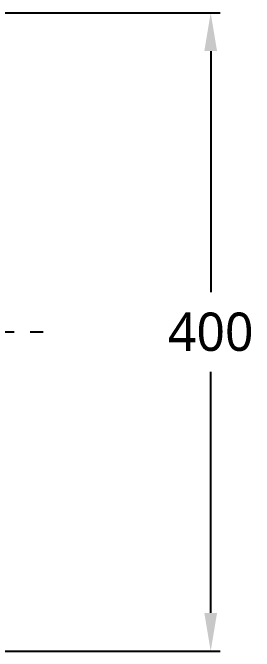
# Model space of a CAD drawing. Extents: x 2759 to 9191, y -64 to 2464.
# Drawn here: x 3604.9 to 3756.1, y 1483.9 to 1883.5 of the extents above; entities that cross this region are included whole.
import ezdxf

# ---------------------------------------------------------------- set-up
doc = ezdxf.new("R2010")
doc.units = 0
doc.header["$LTSCALE"] = 20
doc.header["$MEASUREMENT"] = 0
doc.linetypes.add('CENTER', pattern=[2, 1.25, -0.25, 0.25, -0.25])
doc.layers.get('0').update_dxf_attribs({"linetype": 'CONTINUOUS'})
doc.layers.get('DEFPOINTS').update_dxf_attribs({"linetype": 'CONTINUOUS'})
doc.layers.add('CENTER', color=2, linetype='CENTER')
doc.styles.get("Standard").update_dxf_attribs({"font": 'NanumGothic.ttf'})
doc.dimstyles.get("Standard").update_dxf_attribs({"dimtxt": 2.7, "dimasz": 2.5, "dimexe": 1.5, "dimexo": 1.5, "dimgap": 1.5, "dimtad": 1, "dimdec": 0, "dimlfac": 10, "dimzin": 0, "dimdsep": 46, "dimtxsty": 'Standard', "dimcen": 0, "dimclrt": 2, "dimadec": 0, "dimazin": 0, "dimtfac": 1, "dimtdec": 0, "dimtmove": 0, "dimatfit": 3, "dimfxl": 0, "dimtolj": 1, "dimtzin": 0, "dimarcsym": 0})

# ---------------------------------------------------------------- blocks, each defined once
blk = doc.blocks.new('*D42')
at = {"color": 3, "lineweight": -2}
for p, q in [((3179.22, 1883.53), (3734.81, 1883.53)), ((3728.81, 1859.53), (3728.81, 1708.67)), ((3728.81, 1507.85), (3728.81, 1658.71)), ((3179.22, 1483.85), (3734.81, 1483.85))]:
    blk.add_line(p, q, dxfattribs=at)
at = {"color": 3}
for points in [[(3724.81, 1859.53), (3732.81, 1859.53), (3728.81, 1883.53)], [(3724.81, 1507.85), (3732.81, 1507.85), (3728.81, 1483.85)]]:
    blk.add_solid(points, dxfattribs=at)
at = {"layer": 'DEFPOINTS', "color": 0}
for p in [(3177.42, 1883.53), (3177.42, 1483.85), (3728.81, 1483.85)]:
    blk.add_point(p, dxfattribs=at)
at = {"color": 2, "insert": (3728.81, 1683.69), "char_height": 24, "attachment_point": 5}
blk.add_mtext('\\A1;400', dxfattribs=at)

msp = doc.modelspace()

# ---------------------------------------------------------------- linework, layer by layer
at = {"layer": 'CENTER', "color": 1, "linetype": 'CENTER', "ltscale": 2}
msp.add_line((2895.78, 1683.69), (3623.85, 1683.69), dxfattribs=at)

# ---------------------------------------------------------------- dimensions: what is measured, and where the dimension line sits
dim = msp.add_linear_dim(base=(3728.81, 1483.85), p1=(3177.42, 1883.53), p2=(3177.42, 1483.85), angle=90, dimstyle='Standard', override={"dimscale": 1.2, "dimtxt": 20, "dimasz": 20, "dimexe": 5, "dimgap": 10, "dimtih": 1, "dimtoh": 1, "dimlfac": 1, "dimzin": 12, "dimclrd": 3, "dimclre": 3, "dimazin": 2, "dimarcsym": 1})
dim.commit()
dim.dimension.update_dxf_attribs({"geometry": '*D42', "text_midpoint": (3728.81, 1683.69)})

doc.saveas('drawing.dxf')
